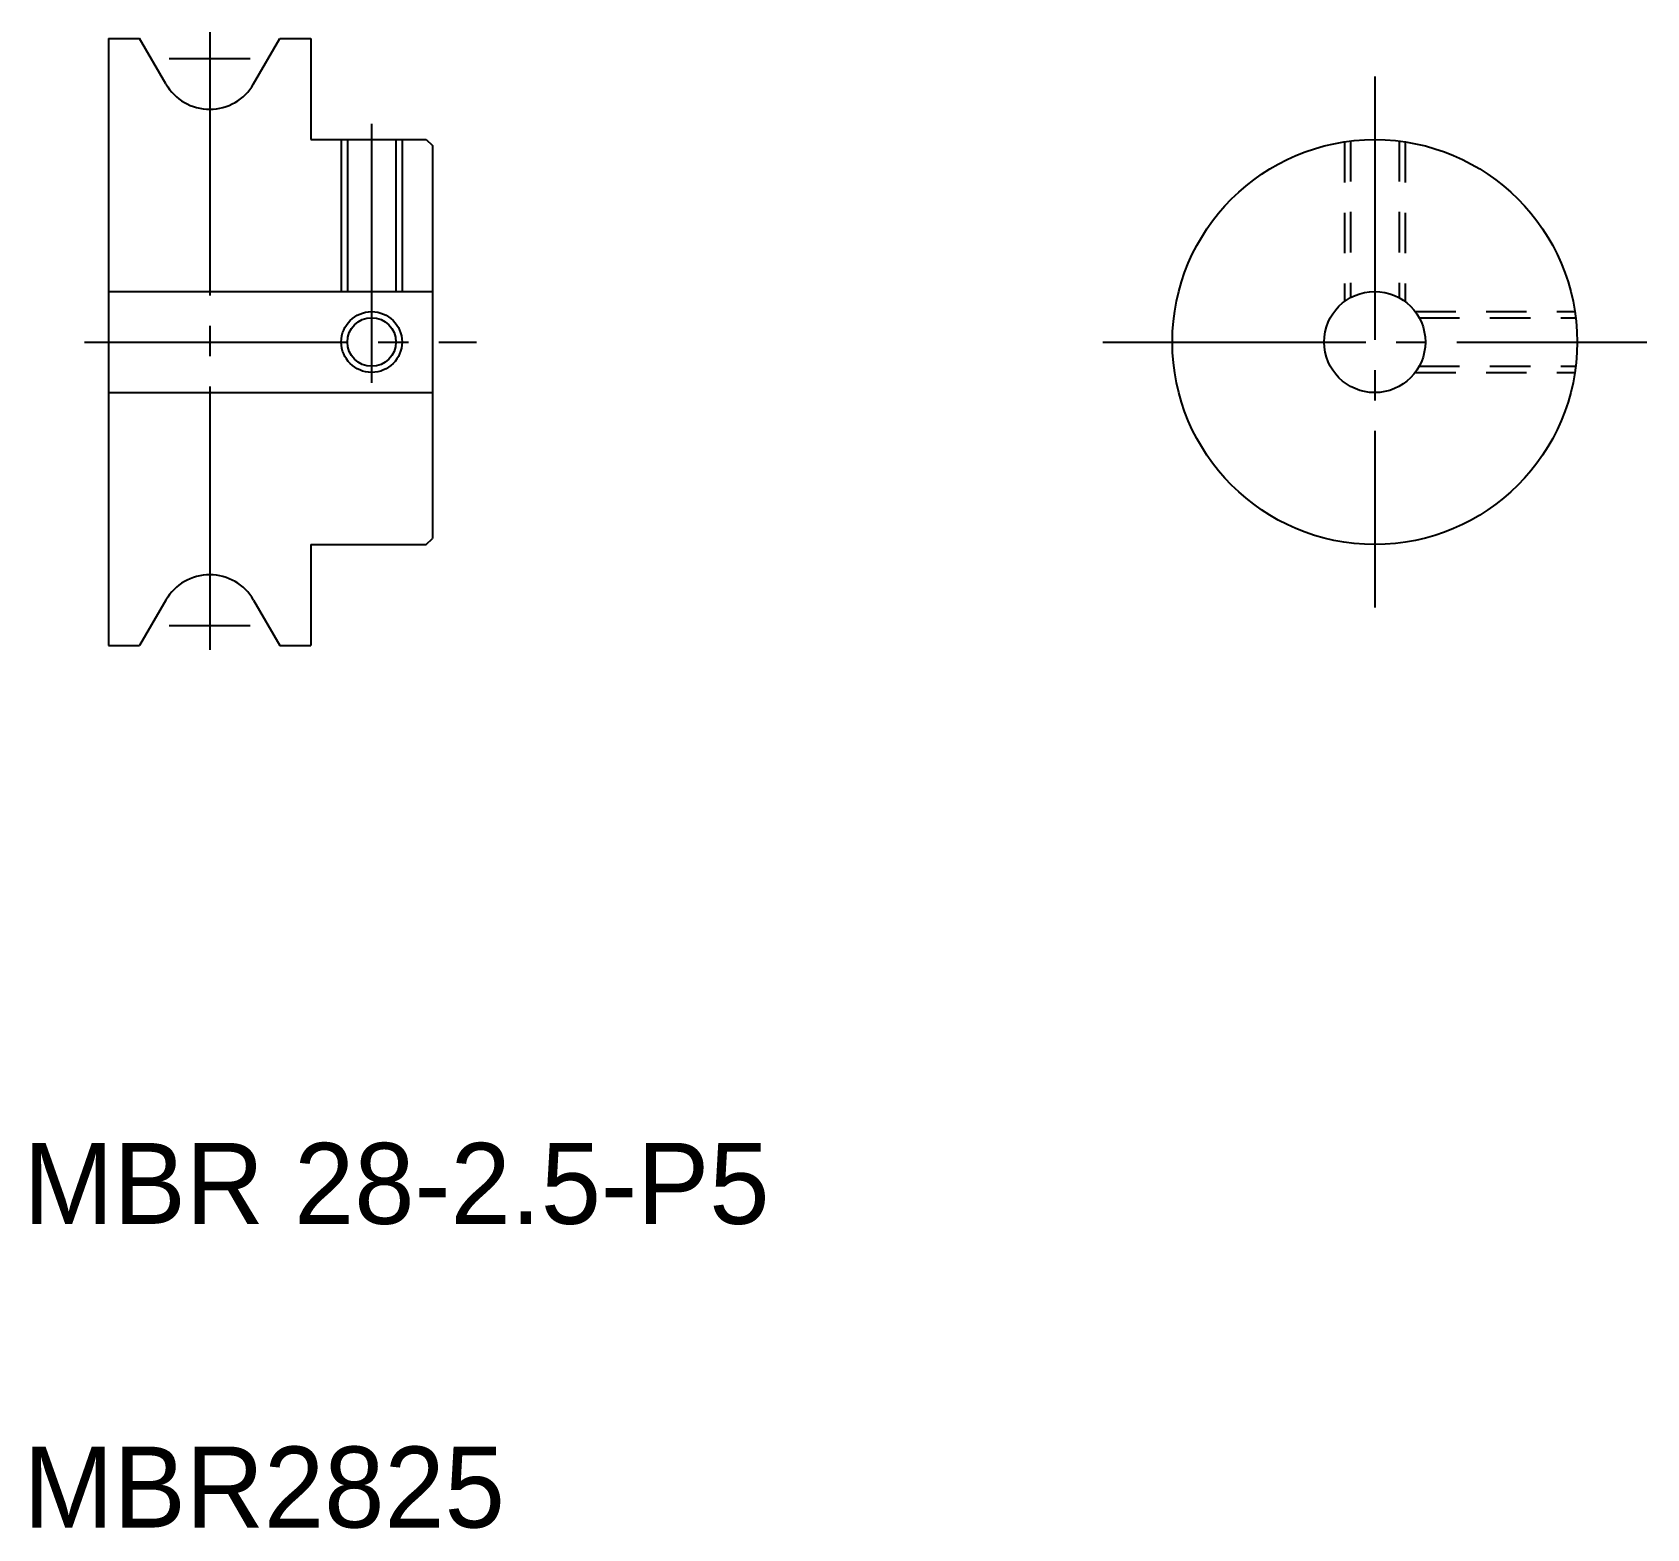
# Model space of a CAD drawing. Extents: x 131.4 to 211.1, y 46.6 to 120.5.
import ezdxf

# ---------------------------------------------------------------- set-up
doc = ezdxf.new("R2010")
doc.units = 0
doc.linetypes.add('CENTER', pattern=[17.5, 13, -1.5, 1.5, -1.5])
doc.linetypes.add('DASHED', pattern=[3.5, 2, -1.5])
doc.layers.get('0').update_dxf_attribs({"linetype": 'CONTINUOUS'})
doc.layers.add('CENTER', color=1, linetype='CENTER')

msp = doc.modelspace()

# ---------------------------------------------------------------- linework, layer by layer
at = {"color": 7, "linetype": 'CONTINUOUS'}
for p, q in [((135.125, 120.23), (135.125, 90.23)), ((135.125, 120.23), (136.661, 120.23)), ((137.96, 117.98), (136.661, 120.23)), ((142.29, 117.98), (143.589, 120.23)), ((143.589, 120.23), (145.125, 120.23)), ((145.125, 120.23), (145.125, 115.23)), ((145.125, 118.98), (145.125, 118.98)), ((145.125, 117.73), (145.125, 117.73)), ((145.125, 115.23), (150.825, 115.23)), ((146.925, 115.23), (146.925, 107.73)), ((149.325, 115.23), (149.325, 107.73)), ((150.825, 115.23), (151.125, 114.93)), ((151.125, 114.93), (151.125, 95.53)), ((135.125, 107.73), (151.125, 107.73)), ((135.125, 102.73), (151.125, 102.73)), ((145.125, 95.23), (150.825, 95.23)), ((145.125, 95.23), (145.125, 90.23)), ((150.825, 95.23), (151.125, 95.53)), ((137.96, 92.48), (136.661, 90.23)), ((142.29, 92.48), (143.589, 90.23)), ((135.125, 90.23), (136.661, 90.23)), ((143.589, 90.23), (145.125, 90.23))]:
    msp.add_line(p, q, dxfattribs=at)
at = {"color": 3, "linetype": 'CONTINUOUS'}
for p, q in [((146.625, 115.23), (146.625, 107.73)), ((149.625, 115.23), (149.625, 107.73))]:
    msp.add_line(p, q, dxfattribs=at)
at = {"color": 3, "linetype": 'DASHED'}
for p, q in [((196.188, 115.117), (196.188, 107.23)), ((196.488, 115.158), (196.488, 107.423)), ((198.888, 115.158), (198.888, 107.423)), ((199.188, 115.117), (199.188, 107.23)), ((199.688, 106.73), (207.575, 106.73)), ((199.881, 106.43), (207.616, 106.43)), ((199.688, 103.73), (207.575, 103.73)), ((199.881, 104.03), (207.616, 104.03))]:
    msp.add_line(p, q, dxfattribs=at)
at = {"color": 7, "linetype": 'CONTINUOUS'}
for centre, radius in [((197.688, 105.23), 10), ((197.688, 105.23), 2.5), ((148.125, 105.23), 1.2)]:
    msp.add_circle(centre, radius, dxfattribs=at)
at = {"color": 3, "linetype": 'CONTINUOUS'}
msp.add_circle((148.125, 105.23), 1.5, dxfattribs=at)
at = {"color": 7, "linetype": 'CONTINUOUS'}
for centre, start, end in [((140.125, 119.23), 210, 330), ((140.125, 91.23), 30, 150)]:
    msp.add_arc(centre, 2.5, start, end, dxfattribs=at)
at = {"layer": 'CENTER', "color": 1, "linetype": 'CENTER'}
for p, q in [((140.125, 120.531), (140.125, 89.93)), ((138.128, 119.23), (142.122, 119.23)), ((197.688, 118.339), (197.688, 92.121)), ((148.125, 116.009), (148.125, 103.213)), ((133.939, 105.23), (153.303, 105.23)), ((184.251, 105.23), (211.125, 105.23)), ((138.128, 91.23), (142.122, 91.23))]:
    msp.add_line(p, q, dxfattribs=at)

# ---------------------------------------------------------------- texts
at = {"color": 7, "linetype": 'CONTINUOUS'}
for s, p in [('MBR 28-2.5-P5', (130.919, 61.664)), ('MBR2825', (130.919, 46.664))]:
    msp.add_text(s, height=4, dxfattribs=at).set_placement(p)

doc.saveas('drawing.dxf')
